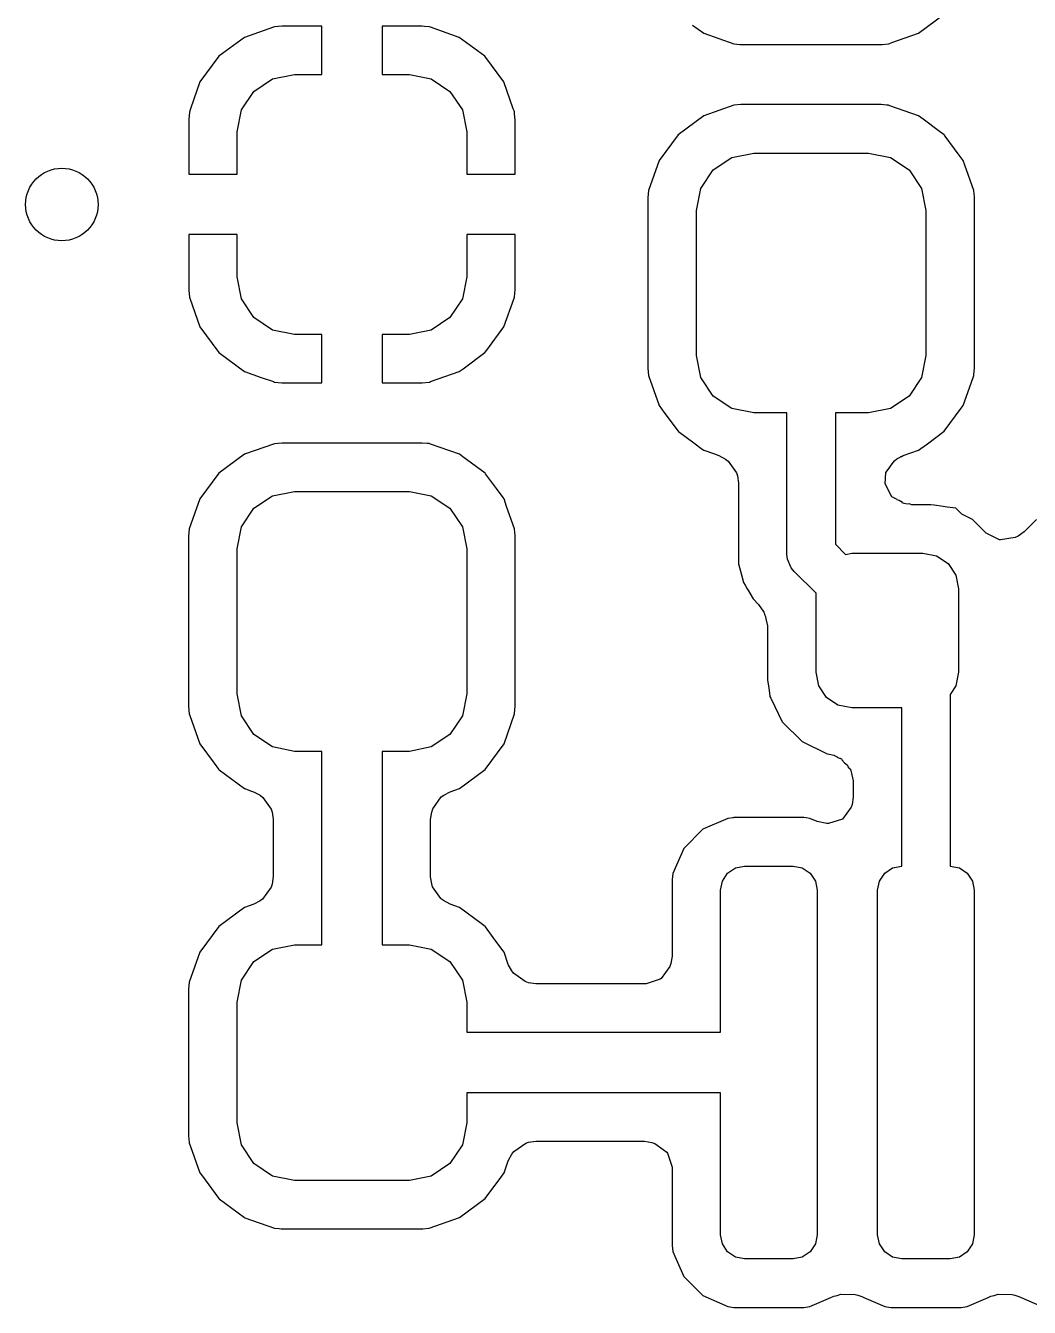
# Model space of a CAD drawing. Header units: inches. Extents: x 4.87 to 6.82, y -5.11 to -3.16.
# Drawn here: x 6.1201 to 6.2836, y -4.4159 to -4.2071 of the extents above; entities that cross this region are included whole.
import ezdxf

# ---------------------------------------------------------------- set-up
doc = ezdxf.new("R2010")
doc.units = ezdxf.units.IN
doc.header["$MEASUREMENT"] = 0
doc.layers.add('BLACK', color=250, linetype='CONTINUOUS')

msp = doc.modelspace()

# ---------------------------------------------------------------- linework, layer by layer
at = {"layer": 'BLACK', "linetype": 'CONTINUOUS'}
for p, q in [((6.26553, -4.20833), (6.26971, -4.20524)), ((6.16045, -4.20736), (6.15574, -4.20901)), ((6.1606, -4.2073), (6.16045, -4.20736)), ((6.1618, -4.20719), (6.1606, -4.2073)), ((6.16831, -4.20719), (6.1618, -4.20719)), ((6.16831, -4.21506), (6.16831, -4.20719)), ((6.16831, -4.20719), (6.16831, -4.20719)), ((6.16831, -4.20719), (6.16831, -4.20719)), ((6.18465, -4.20719), (6.17815, -4.20719)), ((6.17815, -4.20719), (6.17815, -4.20719)), ((6.17815, -4.20719), (6.17815, -4.20719)), ((6.17815, -4.20719), (6.17815, -4.21506)), ((6.18505, -4.20722), (6.18465, -4.20719)), ((6.18465, -4.20719), (6.18465, -4.20719)), ((6.18585, -4.2073), (6.18505, -4.20722)), ((6.18601, -4.20736), (6.18585, -4.2073)), ((6.19072, -4.20901), (6.18601, -4.20736)), ((6.22873, -4.207), (6.23053, -4.20833)), ((6.23053, -4.20833), (6.23053, -4.20833)), ((6.23053, -4.20833), (6.23053, -4.20833)), ((6.23053, -4.20833), (6.23053, -4.20833)), ((6.23053, -4.20833), (6.23053, -4.20833)), ((6.23053, -4.20833), (6.23057, -4.20834)), ((6.23057, -4.20834), (6.23544, -4.21005)), ((6.26119, -4.20985), (6.26553, -4.20833)), ((6.15574, -4.20901), (6.15156, -4.21209)), ((6.1949, -4.21209), (6.19072, -4.20901)), ((6.23544, -4.21005), (6.23639, -4.21014)), ((6.23639, -4.21014), (6.23658, -4.21016)), ((6.23658, -4.21016), (6.23659, -4.21016)), ((6.23659, -4.21016), (6.2366, -4.21016)), ((6.2366, -4.21016), (6.25946, -4.21016)), ((6.25946, -4.21016), (6.25949, -4.21016)), ((6.25949, -4.21016), (6.25959, -4.21015)), ((6.25959, -4.21015), (6.26062, -4.21005)), ((6.26062, -4.21005), (6.26069, -4.21003)), ((6.26069, -4.21003), (6.26119, -4.20985)), ((6.15156, -4.21209), (6.14848, -4.21627)), ((6.15156, -4.21209), (6.15156, -4.21209)), ((6.19798, -4.21627), (6.1949, -4.21209)), ((6.1949, -4.21209), (6.1949, -4.21209)), ((6.1949, -4.21209), (6.1949, -4.21209)), ((6.1949, -4.21209), (6.1949, -4.21209)), ((6.1949, -4.21209), (6.1949, -4.21209)), ((6.1949, -4.21209), (6.1949, -4.21209)), ((6.1603, -4.21577), (6.16388, -4.21506)), ((6.16388, -4.21506), (6.16831, -4.21506)), ((6.17815, -4.21506), (6.18258, -4.21506)), ((6.18258, -4.21506), (6.18616, -4.21577)), ((6.14848, -4.21627), (6.14695, -4.22064)), ((6.15727, -4.2178), (6.1603, -4.21577)), ((6.18616, -4.21577), (6.18919, -4.2178)), ((6.19951, -4.22064), (6.19798, -4.21627)), ((6.19798, -4.21627), (6.19798, -4.21627)), ((6.15524, -4.22083), (6.15727, -4.2178)), ((6.18919, -4.2178), (6.19122, -4.22083)), ((6.14676, -4.22117), (6.14665, -4.22233)), ((6.14695, -4.22064), (6.14676, -4.22117)), ((6.14676, -4.22117), (6.14676, -4.22117)), ((6.14695, -4.22064), (6.14695, -4.22064)), ((6.15453, -4.22441), (6.15524, -4.22083)), ((6.19122, -4.22083), (6.19193, -4.22441)), ((6.19963, -4.22098), (6.19951, -4.22064)), ((6.19969, -4.22114), (6.19963, -4.22098)), ((6.19969, -4.22117), (6.19969, -4.22114)), ((6.19979, -4.22224), (6.19969, -4.22117)), ((6.23544, -4.22007), (6.23053, -4.22179)), ((6.2366, -4.21996), (6.23544, -4.22007)), ((6.23544, -4.22007), (6.23544, -4.22007)), ((6.23544, -4.22007), (6.23544, -4.22007)), ((6.25946, -4.21996), (6.2366, -4.21996)), ((6.2366, -4.21996), (6.2366, -4.21996)), ((6.2366, -4.21996), (6.2366, -4.21996)), ((6.26029, -4.22004), (6.25946, -4.21996)), ((6.25946, -4.21996), (6.25946, -4.21996)), ((6.25946, -4.21996), (6.25946, -4.21996)), ((6.26044, -4.22005), (6.26029, -4.22004)), ((6.26062, -4.22006), (6.26044, -4.22005)), ((6.26074, -4.22011), (6.26062, -4.22006)), ((6.26086, -4.22015), (6.26074, -4.22011)), ((6.26553, -4.22179), (6.26086, -4.22015)), ((6.14665, -4.22233), (6.14665, -4.2313)), ((6.1998, -4.22233), (6.19979, -4.22224)), ((6.1998, -4.2313), (6.1998, -4.22233)), ((6.1998, -4.22233), (6.1998, -4.22233)), ((6.1998, -4.22233), (6.1998, -4.22233)), ((6.23053, -4.22179), (6.22635, -4.22487)), ((6.26626, -4.22232), (6.26553, -4.22179)), ((6.26896, -4.22432), (6.26626, -4.22232)), ((6.15453, -4.2313), (6.15453, -4.22441)), ((6.19193, -4.22441), (6.19193, -4.2313)), ((6.22635, -4.22487), (6.22326, -4.22906)), ((6.22635, -4.22487), (6.22635, -4.22487)), ((6.26972, -4.22488), (6.26896, -4.22432)), ((6.26896, -4.22432), (6.26896, -4.22432)), ((6.26896, -4.22432), (6.26896, -4.22432)), ((6.26977, -4.22495), (6.26972, -4.22488)), ((6.26972, -4.22488), (6.26972, -4.22488)), ((6.26988, -4.2251), (6.26977, -4.22495)), ((6.27214, -4.22817), (6.26988, -4.2251)), ((6.22326, -4.22906), (6.22155, -4.23396)), ((6.23207, -4.23059), (6.2351, -4.22857)), ((6.2351, -4.22857), (6.23868, -4.22785)), ((6.23868, -4.22785), (6.25738, -4.22785)), ((6.25738, -4.22785), (6.26096, -4.22857)), ((6.26096, -4.22857), (6.26399, -4.23059)), ((6.2728, -4.22906), (6.27214, -4.22817)), ((6.27307, -4.22984), (6.2728, -4.22906)), ((6.2728, -4.22906), (6.2728, -4.22906)), ((6.14665, -4.2313), (6.14665, -4.2313)), ((6.14665, -4.2313), (6.15453, -4.2313)), ((6.19193, -4.2313), (6.1998, -4.2313)), ((6.1998, -4.2313), (6.1998, -4.2313)), ((6.1998, -4.2313), (6.1998, -4.2313)), ((6.23004, -4.23363), (6.23207, -4.23059)), ((6.26399, -4.23059), (6.26602, -4.23363)), ((6.27452, -4.23396), (6.27307, -4.22984)), ((6.22933, -4.2372), (6.23004, -4.23363)), ((6.26602, -4.23363), (6.26673, -4.2372)), ((6.22155, -4.23396), (6.22144, -4.23513)), ((6.22144, -4.23513), (6.22144, -4.2629)), ((6.22155, -4.23396), (6.22155, -4.23396)), ((6.22155, -4.23396), (6.22155, -4.23396)), ((6.27462, -4.23502), (6.27452, -4.23396)), ((6.27462, -4.23509), (6.27462, -4.23502)), ((6.27462, -4.23511), (6.27462, -4.23509)), ((6.27463, -4.23513), (6.27462, -4.23511)), ((6.27463, -4.2629), (6.27463, -4.23513)), ((6.27463, -4.23513), (6.27463, -4.23513)), ((6.27463, -4.23513), (6.27463, -4.23513)), ((6.22933, -4.26083), (6.22933, -4.2372)), ((6.26673, -4.2372), (6.26673, -4.26083)), ((6.14665, -4.24114), (6.14665, -4.25011)), ((6.15453, -4.24114), (6.14665, -4.24114)), ((6.14665, -4.24114), (6.14665, -4.24114)), ((6.14665, -4.24114), (6.14665, -4.24114)), ((6.15453, -4.24803), (6.15453, -4.24114)), ((6.1998, -4.24114), (6.19193, -4.24114)), ((6.19193, -4.24114), (6.19193, -4.24803)), ((6.1998, -4.25011), (6.1998, -4.24114)), ((6.1998, -4.24114), (6.1998, -4.24114)), ((6.1998, -4.24114), (6.1998, -4.24114)), ((6.1998, -4.24114), (6.1998, -4.24114)), ((6.15524, -4.25161), (6.15453, -4.24803)), ((6.19193, -4.24803), (6.19122, -4.25161)), ((6.14665, -4.25011), (6.14666, -4.25018)), ((6.14666, -4.25018), (6.14677, -4.25131)), ((6.19975, -4.25069), (6.1998, -4.25011)), ((6.1998, -4.25011), (6.1998, -4.25011)), ((6.14677, -4.25131), (6.14683, -4.25146)), ((6.14683, -4.25146), (6.14848, -4.25617)), ((6.15727, -4.25464), (6.15524, -4.25161)), ((6.19122, -4.25161), (6.18919, -4.25464)), ((6.19798, -4.25617), (6.19963, -4.25146)), ((6.19963, -4.25146), (6.19969, -4.25131)), ((6.19969, -4.25131), (6.19975, -4.25069)), ((6.1603, -4.25667), (6.15727, -4.25464)), ((6.18919, -4.25464), (6.18616, -4.25667)), ((6.14848, -4.25617), (6.15156, -4.26035)), ((6.16388, -4.25738), (6.1603, -4.25667)), ((6.18616, -4.25667), (6.18258, -4.25738)), ((6.19519, -4.25995), (6.19798, -4.25617)), ((6.19798, -4.25617), (6.19798, -4.25617)), ((6.19798, -4.25617), (6.19798, -4.25617)), ((6.16831, -4.25738), (6.16388, -4.25738)), ((6.16831, -4.26526), (6.16831, -4.25738)), ((6.18258, -4.25738), (6.17815, -4.25738)), ((6.17815, -4.25738), (6.17815, -4.26526)), ((6.15156, -4.26035), (6.15156, -4.26035)), ((6.15156, -4.26035), (6.15156, -4.26035)), ((6.15156, -4.26035), (6.15156, -4.26035)), ((6.15156, -4.26035), (6.15156, -4.26035)), ((6.15156, -4.26035), (6.15156, -4.26035)), ((6.15156, -4.26035), (6.15574, -4.26343)), ((6.19134, -4.26297), (6.1949, -4.26035)), ((6.1949, -4.26035), (6.19519, -4.25995)), ((6.1949, -4.26035), (6.1949, -4.26035)), ((6.1949, -4.26035), (6.1949, -4.26035)), ((6.1949, -4.26035), (6.1949, -4.26035)), ((6.23004, -4.26441), (6.22933, -4.26083)), ((6.26673, -4.26083), (6.26602, -4.26441)), ((6.19072, -4.26343), (6.19134, -4.26297)), ((6.22144, -4.2629), (6.22155, -4.26407)), ((6.27453, -4.26393), (6.27463, -4.2629)), ((6.15574, -4.26343), (6.15574, -4.26343)), ((6.15574, -4.26343), (6.15574, -4.26343)), ((6.15574, -4.26343), (6.15845, -4.26438)), ((6.15845, -4.26438), (6.16045, -4.26508)), ((6.16045, -4.26508), (6.1606, -4.26514)), ((6.1606, -4.26514), (6.16064, -4.26515)), ((6.16064, -4.26515), (6.1618, -4.26526)), ((6.18465, -4.26526), (6.18582, -4.26515)), ((6.18582, -4.26515), (6.18585, -4.26514)), ((6.18582, -4.26515), (6.18582, -4.26515)), ((6.18585, -4.26514), (6.18601, -4.26508)), ((6.18601, -4.26508), (6.19072, -4.26343)), ((6.22155, -4.26407), (6.22155, -4.26407)), ((6.22155, -4.26407), (6.22155, -4.26407)), ((6.22155, -4.26407), (6.22326, -4.26898)), ((6.23207, -4.26744), (6.23004, -4.26441)), ((6.26602, -4.26441), (6.26399, -4.26744)), ((6.27407, -4.26534), (6.27452, -4.26407)), ((6.27452, -4.26407), (6.27453, -4.26393)), ((6.27452, -4.26407), (6.27452, -4.26407)), ((6.1618, -4.26526), (6.1618, -4.26526)), ((6.1618, -4.26526), (6.1618, -4.26526)), ((6.1618, -4.26526), (6.16831, -4.26526)), ((6.16831, -4.26526), (6.16831, -4.26526)), ((6.16831, -4.26526), (6.16831, -4.26526)), ((6.17815, -4.26526), (6.17815, -4.26526)), ((6.17815, -4.26526), (6.17815, -4.26526)), ((6.17815, -4.26526), (6.18465, -4.26526)), ((6.18465, -4.26526), (6.18465, -4.26526)), ((6.18465, -4.26526), (6.18465, -4.26526)), ((6.2728, -4.26898), (6.27407, -4.26534)), ((6.22326, -4.26898), (6.22326, -4.26898)), ((6.22326, -4.26898), (6.22405, -4.27004)), ((6.2351, -4.26947), (6.23207, -4.26744)), ((6.26399, -4.26744), (6.26096, -4.26947)), ((6.26971, -4.27316), (6.27247, -4.26942)), ((6.27247, -4.26942), (6.2728, -4.26898)), ((6.2728, -4.26898), (6.2728, -4.26898)), ((6.2728, -4.26898), (6.2728, -4.26898)), ((6.22405, -4.27004), (6.22635, -4.27316)), ((6.23868, -4.27018), (6.2351, -4.26947)), ((6.24409, -4.27018), (6.23868, -4.27018)), ((6.24409, -4.29321), (6.24409, -4.27018)), ((6.25738, -4.27018), (6.25197, -4.27018)), ((6.25197, -4.27018), (6.25197, -4.29158)), ((6.26096, -4.26947), (6.25738, -4.27018)), ((6.22635, -4.27316), (6.22635, -4.27316)), ((6.22635, -4.27316), (6.22635, -4.27316)), ((6.22635, -4.27316), (6.22635, -4.27316)), ((6.22635, -4.27316), (6.22636, -4.27317)), ((6.22636, -4.27317), (6.22642, -4.27321)), ((6.22642, -4.27321), (6.22891, -4.27505)), ((6.26696, -4.27519), (6.26971, -4.27316)), ((6.16064, -4.27519), (6.15573, -4.2769)), ((6.1618, -4.27508), (6.16064, -4.27519)), ((6.16064, -4.27519), (6.16064, -4.27519)), ((6.16064, -4.27519), (6.16064, -4.27519)), ((6.18466, -4.27508), (6.1618, -4.27508)), ((6.1618, -4.27508), (6.1618, -4.27508)), ((6.1618, -4.27508), (6.1618, -4.27508)), ((6.18549, -4.27516), (6.18466, -4.27508)), ((6.18466, -4.27508), (6.18466, -4.27508)), ((6.18466, -4.27508), (6.18466, -4.27508)), ((6.18564, -4.27517), (6.18549, -4.27516)), ((6.18581, -4.27518), (6.18564, -4.27517)), ((6.18593, -4.27522), (6.18581, -4.27518)), ((6.18605, -4.27527), (6.18593, -4.27522)), ((6.19073, -4.2769), (6.18605, -4.27527)), ((6.22891, -4.27505), (6.2303, -4.27607)), ((6.2659, -4.27597), (6.26696, -4.27519)), ((6.15573, -4.2769), (6.15155, -4.27999)), ((6.1913, -4.27733), (6.19073, -4.2769)), ((6.19491, -4.27999), (6.1913, -4.27733)), ((6.2303, -4.27607), (6.23053, -4.27625)), ((6.23053, -4.27625), (6.23056, -4.27626)), ((6.23056, -4.27626), (6.23227, -4.27685)), ((6.23227, -4.27685), (6.23301, -4.27711)), ((6.23301, -4.27711), (6.23408, -4.27769)), ((6.23408, -4.27769), (6.23452, -4.27802)), ((6.2616, -4.27796), (6.262, -4.27767)), ((6.262, -4.27767), (6.26253, -4.27738)), ((6.26253, -4.27738), (6.26264, -4.27728)), ((6.26264, -4.27728), (6.26276, -4.27726)), ((6.26276, -4.27726), (6.26303, -4.27712)), ((6.26303, -4.27712), (6.26553, -4.27624)), ((6.26553, -4.27624), (6.2659, -4.27597)), ((6.23452, -4.27802), (6.23588, -4.27996)), ((6.26022, -4.27988), (6.26089, -4.27895)), ((6.26089, -4.27895), (6.2609, -4.27894)), ((6.2609, -4.27894), (6.26091, -4.27892)), ((6.26091, -4.27892), (6.2616, -4.27796)), ((6.15155, -4.27999), (6.14846, -4.28417)), ((6.15155, -4.27999), (6.15155, -4.27999)), ((6.19491, -4.28), (6.19491, -4.27999)), ((6.19491, -4.27999), (6.19491, -4.27999)), ((6.19491, -4.27999), (6.19491, -4.27999)), ((6.19492, -4.28), (6.19491, -4.28)), ((6.19496, -4.28007), (6.19492, -4.28)), ((6.19675, -4.28248), (6.19496, -4.28007)), ((6.23588, -4.27996), (6.23602, -4.28043)), ((6.23602, -4.28043), (6.2362, -4.28159)), ((6.2362, -4.28159), (6.2362, -4.29477)), ((6.26008, -4.28171), (6.26022, -4.27989)), ((6.26117, -4.28386), (6.26008, -4.28171)), ((6.26022, -4.27989), (6.26022, -4.27988)), ((6.15727, -4.28571), (6.1603, -4.28368)), ((6.1603, -4.28368), (6.16388, -4.28297)), ((6.16388, -4.28297), (6.18258, -4.28297)), ((6.18258, -4.28297), (6.18616, -4.28368)), ((6.18616, -4.28368), (6.18919, -4.28571)), ((6.19784, -4.28396), (6.19675, -4.28248)), ((6.198, -4.28417), (6.19784, -4.28396)), ((6.19784, -4.28396), (6.19784, -4.28396)), ((6.26203, -4.28429), (6.26117, -4.28386)), ((6.14846, -4.28417), (6.14674, -4.28908)), ((6.15524, -4.28874), (6.15727, -4.28571)), ((6.18919, -4.28571), (6.19122, -4.28874)), ((6.19843, -4.28541), (6.198, -4.28417)), ((6.198, -4.28417), (6.198, -4.28417)), ((6.19971, -4.28908), (6.19843, -4.28541)), ((6.26209, -4.28437), (6.26203, -4.28429)), ((6.26236, -4.28446), (6.26209, -4.28437)), ((6.26291, -4.28474), (6.26236, -4.28446)), ((6.26288, -4.28483), (6.26291, -4.28474)), ((6.26317, -4.28493), (6.26288, -4.28483)), ((6.26367, -4.28505), (6.26317, -4.28493)), ((6.26317, -4.28493), (6.26317, -4.28493)), ((6.26317, -4.28493), (6.26317, -4.28493)), ((6.26403, -4.28501), (6.26367, -4.28505)), ((6.26438, -4.28512), (6.26403, -4.28501)), ((6.26754, -4.28512), (6.26438, -4.28512)), ((6.26805, -4.28519), (6.26754, -4.28512)), ((6.26754, -4.28512), (6.26754, -4.28512)), ((6.26954, -4.28541), (6.26805, -4.28519)), ((6.2702, -4.28551), (6.26954, -4.28541)), ((6.26954, -4.28541), (6.26954, -4.28541)), ((6.27158, -4.28571), (6.2702, -4.28551)), ((6.27257, -4.28666), (6.27158, -4.28571)), ((6.27431, -4.28751), (6.27257, -4.28666)), ((6.27654, -4.28974), (6.27431, -4.28751)), ((6.27431, -4.28751), (6.27431, -4.28751)), ((6.27431, -4.28751), (6.27431, -4.28751)), ((6.27431, -4.28751), (6.27431, -4.28751)), ((6.28474, -4.28751), (6.28272, -4.28954)), ((6.14674, -4.28908), (6.14663, -4.29025)), ((6.14663, -4.29025), (6.14663, -4.31802)), ((6.14674, -4.28908), (6.14674, -4.28908)), ((6.14674, -4.28908), (6.14674, -4.28908)), ((6.15453, -4.29232), (6.15524, -4.28874)), ((6.19122, -4.28874), (6.19193, -4.29232)), ((6.19981, -4.29013), (6.19971, -4.28908)), ((6.19982, -4.29024), (6.19981, -4.29013)), ((6.19982, -4.29025), (6.19982, -4.29024)), ((6.19982, -4.31802), (6.19982, -4.29025)), ((6.27869, -4.29084), (6.27654, -4.28974)), ((6.28173, -4.29025), (6.28127, -4.29049)), ((6.28272, -4.28954), (6.28173, -4.29025)), ((6.15453, -4.31594), (6.15453, -4.29232)), ((6.19193, -4.29232), (6.19193, -4.31594)), ((6.25197, -4.29158), (6.25361, -4.29321)), ((6.27889, -4.29087), (6.27869, -4.29084)), ((6.28127, -4.29049), (6.27889, -4.29087)), ((6.24417, -4.29398), (6.24409, -4.29321)), ((6.24476, -4.2954), (6.24417, -4.29398)), ((6.25361, -4.29321), (6.25463, -4.29301)), ((6.25463, -4.29301), (6.26624, -4.29301)), ((6.26624, -4.29301), (6.26846, -4.29345)), ((6.26846, -4.29345), (6.27035, -4.29471)), ((6.2362, -4.29477), (6.23667, -4.29653)), ((6.23667, -4.29653), (6.23701, -4.29778)), ((6.24525, -4.29599), (6.24476, -4.2954)), ((6.24882, -4.29956), (6.24525, -4.29599)), ((6.27035, -4.29471), (6.27161, -4.2966)), ((6.23701, -4.29778), (6.23726, -4.29822)), ((6.23726, -4.29822), (6.23726, -4.29822)), ((6.23726, -4.29822), (6.23762, -4.29883)), ((6.27161, -4.2966), (6.27205, -4.29882)), ((6.23762, -4.29883), (6.2378, -4.29915)), ((6.2378, -4.29915), (6.2384, -4.30018)), ((6.2384, -4.30018), (6.23856, -4.30047)), ((6.23856, -4.30047), (6.23947, -4.30138)), ((6.24882, -4.3124), (6.24882, -4.29956)), ((6.27205, -4.29882), (6.27205, -4.3124)), ((6.23947, -4.30138), (6.24031, -4.30261)), ((6.24031, -4.30261), (6.24036, -4.30273)), ((6.24036, -4.30273), (6.24044, -4.30299)), ((6.24044, -4.30299), (6.24056, -4.30322)), ((6.24056, -4.30322), (6.24062, -4.30334)), ((6.24062, -4.30334), (6.24065, -4.30371)), ((6.24065, -4.30371), (6.24093, -4.30487)), ((6.24093, -4.30487), (6.24093, -4.3137)), ((6.24926, -4.31462), (6.24882, -4.3124)), ((6.27205, -4.3124), (6.27161, -4.31462)), ((6.24093, -4.3137), (6.24111, -4.31498)), ((6.24111, -4.31498), (6.2413, -4.3163)), ((6.25052, -4.31651), (6.24926, -4.31462)), ((6.27161, -4.31462), (6.27067, -4.31602)), ((6.15524, -4.31952), (6.15453, -4.31594)), ((6.19193, -4.31594), (6.19122, -4.31952)), ((6.2413, -4.3163), (6.24131, -4.31636)), ((6.24131, -4.31636), (6.24131, -4.31637)), ((6.24131, -4.31637), (6.24145, -4.31664)), ((6.24145, -4.31664), (6.24212, -4.31802)), ((6.2524, -4.31777), (6.25052, -4.31651)), ((6.27067, -4.31602), (6.27067, -4.344)), ((6.14663, -4.31802), (6.14674, -4.31918)), ((6.14674, -4.31918), (6.14674, -4.31919)), ((6.14674, -4.31919), (6.14674, -4.31919)), ((6.14674, -4.31919), (6.14685, -4.31948)), ((6.14685, -4.31948), (6.14846, -4.32409)), ((6.15727, -4.32256), (6.15524, -4.31952)), ((6.19122, -4.31952), (6.18919, -4.32256)), ((6.198, -4.32409), (6.19971, -4.31919)), ((6.19971, -4.31919), (6.19978, -4.31851)), ((6.19978, -4.31851), (6.19982, -4.31802)), ((6.24212, -4.31802), (6.24332, -4.32047)), ((6.25463, -4.31821), (6.2524, -4.31777)), ((6.2628, -4.31821), (6.25463, -4.31821)), ((6.2628, -4.344), (6.2628, -4.31821)), ((6.24332, -4.32047), (6.24655, -4.32371)), ((6.1603, -4.32458), (6.15727, -4.32256)), ((6.18919, -4.32256), (6.18616, -4.32458)), ((6.24655, -4.32371), (6.25066, -4.32571)), ((6.14846, -4.32409), (6.15079, -4.32725)), ((6.16388, -4.3253), (6.1603, -4.32458)), ((6.16831, -4.3253), (6.16388, -4.3253)), ((6.16831, -4.35679), (6.16831, -4.3253)), ((6.18258, -4.3253), (6.17815, -4.3253)), ((6.17815, -4.3253), (6.17815, -4.35679)), ((6.18616, -4.32458), (6.18258, -4.3253)), ((6.19491, -4.32828), (6.198, -4.32409)), ((6.25066, -4.32571), (6.25095, -4.32576)), ((6.25095, -4.32576), (6.2517, -4.32594)), ((6.15079, -4.32725), (6.15149, -4.3282)), ((6.2517, -4.32594), (6.25203, -4.32606)), ((6.25203, -4.32606), (6.2521, -4.32612)), ((6.2521, -4.32612), (6.25212, -4.32612)), ((6.25212, -4.32612), (6.25227, -4.32619)), ((6.25227, -4.32619), (6.25225, -4.32623)), ((6.25225, -4.32623), (6.25277, -4.32647)), ((6.25277, -4.32647), (6.25279, -4.32643)), ((6.25279, -4.32643), (6.25288, -4.32649)), ((6.25288, -4.32649), (6.25292, -4.32654)), ((6.25292, -4.32654), (6.25301, -4.32658)), ((6.25301, -4.32658), (6.25306, -4.32662)), ((6.25306, -4.32662), (6.25303, -4.32666)), ((6.25303, -4.32666), (6.25347, -4.32717)), ((6.25347, -4.32717), (6.25393, -4.32753)), ((6.25393, -4.32753), (6.25401, -4.3278)), ((6.25401, -4.3278), (6.2543, -4.32814)), ((6.15149, -4.3282), (6.15153, -4.32826)), ((6.15153, -4.32826), (6.15155, -4.32828)), ((6.15155, -4.32828), (6.15156, -4.32829)), ((6.15156, -4.32829), (6.15162, -4.32833)), ((6.15162, -4.32833), (6.15573, -4.33136)), ((6.19073, -4.33136), (6.19491, -4.32828)), ((6.2543, -4.32814), (6.25436, -4.32811)), ((6.25436, -4.32811), (6.25443, -4.32826)), ((6.25443, -4.32826), (6.25443, -4.32826)), ((6.25443, -4.32826), (6.25445, -4.3283)), ((6.25445, -4.3283), (6.25446, -4.32833)), ((6.25446, -4.32833), (6.2545, -4.32841)), ((6.2545, -4.32841), (6.25448, -4.32842)), ((6.25448, -4.32842), (6.2549, -4.33011)), ((6.15573, -4.33136), (6.15573, -4.33136)), ((6.15573, -4.33136), (6.15576, -4.33137)), ((6.15576, -4.33137), (6.15672, -4.33171)), ((6.15672, -4.33171), (6.15722, -4.33188)), ((6.15722, -4.33188), (6.15829, -4.33246)), ((6.18818, -4.33244), (6.18922, -4.33189)), ((6.18922, -4.33189), (6.19073, -4.33136)), ((6.2549, -4.33011), (6.2549, -4.33274)), ((6.15829, -4.33246), (6.15873, -4.3328)), ((6.15873, -4.3328), (6.16009, -4.33473)), ((6.1864, -4.33466), (6.18778, -4.33273)), ((6.18778, -4.33273), (6.18818, -4.33244)), ((6.25471, -4.33394), (6.25457, -4.33437)), ((6.2549, -4.33274), (6.25471, -4.33394)), ((6.16009, -4.33473), (6.16024, -4.3352)), ((6.16024, -4.3352), (6.16041, -4.33636)), ((6.18604, -4.33638), (6.18623, -4.33518)), ((6.18623, -4.33518), (6.1864, -4.33466)), ((6.23445, -4.33622), (6.2304, -4.338)), ((6.23528, -4.33612), (6.23445, -4.33622)), ((6.23533, -4.33611), (6.23528, -4.33612)), ((6.23544, -4.3361), (6.23533, -4.33611)), ((6.24685, -4.3361), (6.23544, -4.3361)), ((6.23544, -4.3361), (6.23544, -4.3361)), ((6.23544, -4.3361), (6.23544, -4.3361)), ((6.24723, -4.33615), (6.24685, -4.3361)), ((6.24685, -4.3361), (6.24685, -4.3361)), ((6.24783, -4.33622), (6.24723, -4.33615)), ((6.249, -4.33673), (6.24783, -4.33622)), ((6.24783, -4.33622), (6.24783, -4.33622)), ((6.24783, -4.33622), (6.24783, -4.33622)), ((6.24783, -4.33622), (6.24783, -4.33622)), ((6.24783, -4.33622), (6.24783, -4.33622)), ((6.25457, -4.33437), (6.25316, -4.33632)), ((6.16041, -4.33636), (6.16041, -4.3457)), ((6.18604, -4.34572), (6.18604, -4.33638)), ((6.2304, -4.338), (6.22728, -4.34113)), ((6.25057, -4.33706), (6.249, -4.33673)), ((6.25087, -4.33706), (6.25057, -4.33706)), ((6.25316, -4.33632), (6.25087, -4.33706)), ((6.22728, -4.34113), (6.22549, -4.34518)), ((6.23442, -4.34515), (6.2357, -4.3443)), ((6.2357, -4.3443), (6.2372, -4.344)), ((6.2372, -4.344), (6.24508, -4.344)), ((6.24508, -4.344), (6.24659, -4.3443)), ((6.24659, -4.3443), (6.24786, -4.34515)), ((6.26001, -4.34515), (6.26129, -4.3443)), ((6.26129, -4.3443), (6.2628, -4.344)), ((6.27067, -4.344), (6.27218, -4.3443)), ((6.27218, -4.3443), (6.27345, -4.34515)), ((6.16041, -4.3457), (6.16022, -4.34691)), ((6.18622, -4.34689), (6.18604, -4.34572)), ((6.22549, -4.34518), (6.22537, -4.34617)), ((6.22537, -4.34617), (6.22537, -4.35865)), ((6.23327, -4.34793), (6.23357, -4.34643)), ((6.23357, -4.34643), (6.23442, -4.34515)), ((6.24786, -4.34515), (6.24872, -4.34643)), ((6.24872, -4.34643), (6.24902, -4.34793)), ((6.25886, -4.34793), (6.25916, -4.34643)), ((6.25916, -4.34643), (6.26001, -4.34515)), ((6.27345, -4.34515), (6.27431, -4.34643)), ((6.27431, -4.34643), (6.27461, -4.34793)), ((6.16005, -4.34743), (6.15867, -4.34935)), ((6.16022, -4.34691), (6.16005, -4.34743)), ((6.18637, -4.34735), (6.18622, -4.34689)), ((6.18773, -4.34929), (6.18637, -4.34735)), ((6.23327, -4.37106), (6.23327, -4.34793)), ((6.24902, -4.34793), (6.24902, -4.40404)), ((6.25886, -4.40404), (6.25886, -4.34793)), ((6.27461, -4.34793), (6.27461, -4.40404)), ((6.15573, -4.35072), (6.15155, -4.35381)), ((6.15724, -4.35019), (6.15573, -4.35072)), ((6.15573, -4.35072), (6.15573, -4.35072)), ((6.15573, -4.35072), (6.15573, -4.35072)), ((6.15828, -4.34964), (6.15724, -4.35019)), ((6.15867, -4.34935), (6.15828, -4.34964)), ((6.1878, -4.34935), (6.18773, -4.34929)), ((6.18816, -4.34962), (6.1878, -4.34935)), ((6.18924, -4.3502), (6.18816, -4.34962)), ((6.19073, -4.35072), (6.18924, -4.3502)), ((6.19429, -4.35335), (6.19073, -4.35072)), ((6.19073, -4.35072), (6.19073, -4.35072)), ((6.19073, -4.35072), (6.19073, -4.35072)), ((6.15155, -4.35381), (6.14846, -4.35799)), ((6.15155, -4.35381), (6.15155, -4.35381)), ((6.19491, -4.35381), (6.19429, -4.35335)), ((6.19492, -4.35382), (6.19491, -4.35381)), ((6.19491, -4.35381), (6.19491, -4.35381)), ((6.19497, -4.35389), (6.19492, -4.35382)), ((6.19626, -4.35564), (6.19497, -4.35389)), ((6.1603, -4.3575), (6.16388, -4.35679)), ((6.16388, -4.35679), (6.16831, -4.35679)), ((6.17815, -4.35679), (6.18258, -4.35679)), ((6.18258, -4.35679), (6.18616, -4.3575)), ((6.19782, -4.35776), (6.19626, -4.35564)), ((6.14846, -4.35799), (6.14674, -4.3629)), ((6.15727, -4.35953), (6.1603, -4.3575)), ((6.18616, -4.3575), (6.18919, -4.35953)), ((6.198, -4.35799), (6.19782, -4.35776)), ((6.19782, -4.35776), (6.19782, -4.35776)), ((6.19801, -4.35803), (6.198, -4.35799)), ((6.1987, -4.36), (6.19801, -4.35803)), ((6.22537, -4.35865), (6.22518, -4.35986)), ((6.15524, -4.36256), (6.15727, -4.35953)), ((6.18919, -4.35953), (6.19122, -4.36256)), ((6.19925, -4.36104), (6.1987, -4.36)), ((6.19954, -4.36143), (6.19925, -4.36104)), ((6.22502, -4.36036), (6.22361, -4.36231)), ((6.22518, -4.35986), (6.22502, -4.36036)), ((6.14674, -4.3629), (6.14663, -4.36406)), ((6.14674, -4.3629), (6.14674, -4.3629)), ((6.14674, -4.3629), (6.14674, -4.3629)), ((6.15453, -4.36614), (6.15524, -4.36256)), ((6.19122, -4.36256), (6.19193, -4.36614)), ((6.20146, -4.36281), (6.19954, -4.36143)), ((6.20199, -4.36298), (6.20146, -4.36281)), ((6.20319, -4.36317), (6.20199, -4.36298)), ((6.22115, -4.36317), (6.20319, -4.36317)), ((6.22344, -4.36242), (6.22115, -4.36317)), ((6.22361, -4.36231), (6.22344, -4.36242)), ((6.14663, -4.36406), (6.14663, -4.3879)), ((6.15453, -4.38583), (6.15453, -4.36614)), ((6.19193, -4.36614), (6.19193, -4.37106)), ((6.19193, -4.37106), (6.23327, -4.37106)), ((6.23327, -4.38091), (6.19193, -4.38091)), ((6.19193, -4.38091), (6.19193, -4.38583)), ((6.23327, -4.40404), (6.23327, -4.38091)), ((6.15524, -4.38941), (6.15453, -4.38583)), ((6.19193, -4.38583), (6.19122, -4.38941)), ((6.14663, -4.3879), (6.14674, -4.38902)), ((6.14674, -4.38902), (6.14674, -4.38907)), ((6.14674, -4.38907), (6.14674, -4.38907)), ((6.14674, -4.38907), (6.14695, -4.38966)), ((6.14695, -4.38966), (6.14846, -4.39398)), ((6.15727, -4.39244), (6.15524, -4.38941)), ((6.19122, -4.38941), (6.18919, -4.39244)), ((6.19927, -4.39092), (6.1996, -4.39048)), ((6.1996, -4.39048), (6.20154, -4.38912)), ((6.20154, -4.38912), (6.20201, -4.38898)), ((6.20201, -4.38898), (6.20317, -4.3888)), ((6.20317, -4.3888), (6.22086, -4.3888)), ((6.22086, -4.3888), (6.22206, -4.38899)), ((6.22206, -4.38899), (6.22256, -4.38915)), ((6.22256, -4.38915), (6.22391, -4.39013)), ((6.22391, -4.39013), (6.22451, -4.39057)), ((6.1603, -4.39447), (6.15727, -4.39244)), ((6.18919, -4.39244), (6.18616, -4.39447)), ((6.198, -4.39398), (6.19869, -4.39199)), ((6.19869, -4.39199), (6.19927, -4.39092)), ((6.22451, -4.39057), (6.22451, -4.39057)), ((6.22451, -4.39057), (6.22463, -4.39073)), ((6.22463, -4.39073), (6.22537, -4.39302)), ((6.14846, -4.39398), (6.1487, -4.3943)), ((6.1487, -4.3943), (6.15154, -4.39815)), ((6.16388, -4.39518), (6.1603, -4.39447)), ((6.18616, -4.39447), (6.18258, -4.39518)), ((6.19747, -4.39469), (6.198, -4.39398)), ((6.198, -4.39398), (6.198, -4.39398)), ((6.198, -4.39398), (6.198, -4.39398)), ((6.22537, -4.39302), (6.22537, -4.4058)), ((6.18258, -4.39518), (6.16388, -4.39518)), ((6.19491, -4.39816), (6.19747, -4.39469)), ((6.15154, -4.39815), (6.15155, -4.39816)), ((6.15155, -4.39816), (6.15155, -4.39816)), ((6.15155, -4.39816), (6.15155, -4.39816)), ((6.15155, -4.39816), (6.15159, -4.39819)), ((6.15159, -4.39819), (6.1516, -4.3982)), ((6.1516, -4.3982), (6.15162, -4.39821)), ((6.15162, -4.39821), (6.15573, -4.40124)), ((6.19073, -4.40124), (6.19491, -4.39816)), ((6.15573, -4.40124), (6.15573, -4.40124)), ((6.15573, -4.40124), (6.15573, -4.40124)), ((6.15573, -4.40124), (6.15573, -4.40124)), ((6.15573, -4.40124), (6.15573, -4.40125)), ((6.15573, -4.40125), (6.15576, -4.40126)), ((6.15576, -4.40126), (6.16064, -4.40296)), ((6.16064, -4.40296), (6.16139, -4.40303)), ((6.16139, -4.40303), (6.16171, -4.40306)), ((6.18479, -4.40306), (6.18582, -4.40296)), ((6.18582, -4.40296), (6.19073, -4.40124)), ((6.16171, -4.40306), (6.16171, -4.40306)), ((6.16171, -4.40306), (6.16171, -4.40306)), ((6.16171, -4.40306), (6.1618, -4.40307)), ((6.1618, -4.40307), (6.1618, -4.40307)), ((6.1618, -4.40307), (6.1618, -4.40307)), ((6.1618, -4.40307), (6.1618, -4.40307)), ((6.1618, -4.40307), (6.18466, -4.40307)), ((6.18466, -4.40307), (6.18469, -4.40307)), ((6.18469, -4.40307), (6.18479, -4.40306)), ((6.23357, -4.40554), (6.23327, -4.40404)), ((6.24902, -4.40404), (6.24872, -4.40554)), ((6.25916, -4.40554), (6.25886, -4.40404)), ((6.27461, -4.40404), (6.27431, -4.40554)), ((6.22537, -4.4058), (6.22537, -4.4058)), ((6.22537, -4.4058), (6.22549, -4.40679)), ((6.22549, -4.40679), (6.22582, -4.40755)), ((6.23442, -4.40682), (6.23357, -4.40554)), ((6.2357, -4.40767), (6.23442, -4.40682)), ((6.24786, -4.40682), (6.24659, -4.40767)), ((6.24872, -4.40554), (6.24786, -4.40682)), ((6.26001, -4.40682), (6.25916, -4.40554)), ((6.26129, -4.40767), (6.26001, -4.40682)), ((6.27345, -4.40682), (6.27218, -4.40767)), ((6.27431, -4.40554), (6.27345, -4.40682)), ((6.22582, -4.40755), (6.22582, -4.40755)), ((6.22582, -4.40755), (6.22684, -4.40985)), ((6.2372, -4.40797), (6.2357, -4.40767)), ((6.24508, -4.40797), (6.2372, -4.40797)), ((6.24659, -4.40767), (6.24508, -4.40797)), ((6.2628, -4.40797), (6.26129, -4.40767)), ((6.27067, -4.40797), (6.2628, -4.40797)), ((6.27218, -4.40767), (6.27067, -4.40797)), ((6.22684, -4.40985), (6.22728, -4.41084)), ((6.22728, -4.41084), (6.2304, -4.41396)), ((6.2304, -4.41396), (6.23445, -4.41575)), ((6.24783, -4.41575), (6.25126, -4.41424)), ((6.25126, -4.41424), (6.25173, -4.41406)), ((6.25173, -4.41406), (6.25225, -4.41391)), ((6.25225, -4.41391), (6.25289, -4.41373)), ((6.25289, -4.41373), (6.25519, -4.41376)), ((6.25519, -4.41376), (6.25563, -4.4139)), ((6.25563, -4.4139), (6.25563, -4.4139)), ((6.25563, -4.4139), (6.25626, -4.4141)), ((6.25626, -4.4141), (6.25663, -4.41424)), ((6.25663, -4.41424), (6.26004, -4.41575)), ((6.27342, -4.41575), (6.27685, -4.41424)), ((6.27685, -4.41424), (6.27732, -4.41406)), ((6.27732, -4.41406), (6.27784, -4.41391)), ((6.27784, -4.41391), (6.27848, -4.41373)), ((6.27848, -4.41373), (6.28078, -4.41376)), ((6.28078, -4.41376), (6.28122, -4.4139)), ((6.28122, -4.4139), (6.28122, -4.4139)), ((6.28122, -4.4139), (6.28185, -4.4141)), ((6.28185, -4.4141), (6.28222, -4.41424)), ((6.28222, -4.41424), (6.28563, -4.41575)), ((6.23445, -4.41575), (6.23544, -4.41587)), ((6.23544, -4.41587), (6.24685, -4.41587)), ((6.24685, -4.41587), (6.24783, -4.41575)), ((6.26004, -4.41575), (6.26103, -4.41587)), ((6.26103, -4.41587), (6.27244, -4.41587)), ((6.27244, -4.41587), (6.27342, -4.41575))]:
    msp.add_line(p, q, dxfattribs=at)
at = {"layer": 'BLACK'}
msp.add_circle((6.12598, -4.23622), 0.00591, dxfattribs=at)
at = {"layer": 'WHITE'}
msp.add_circle((6.12598, -4.23622), 0.00591, dxfattribs=at)

doc.saveas('drawing.dxf')
